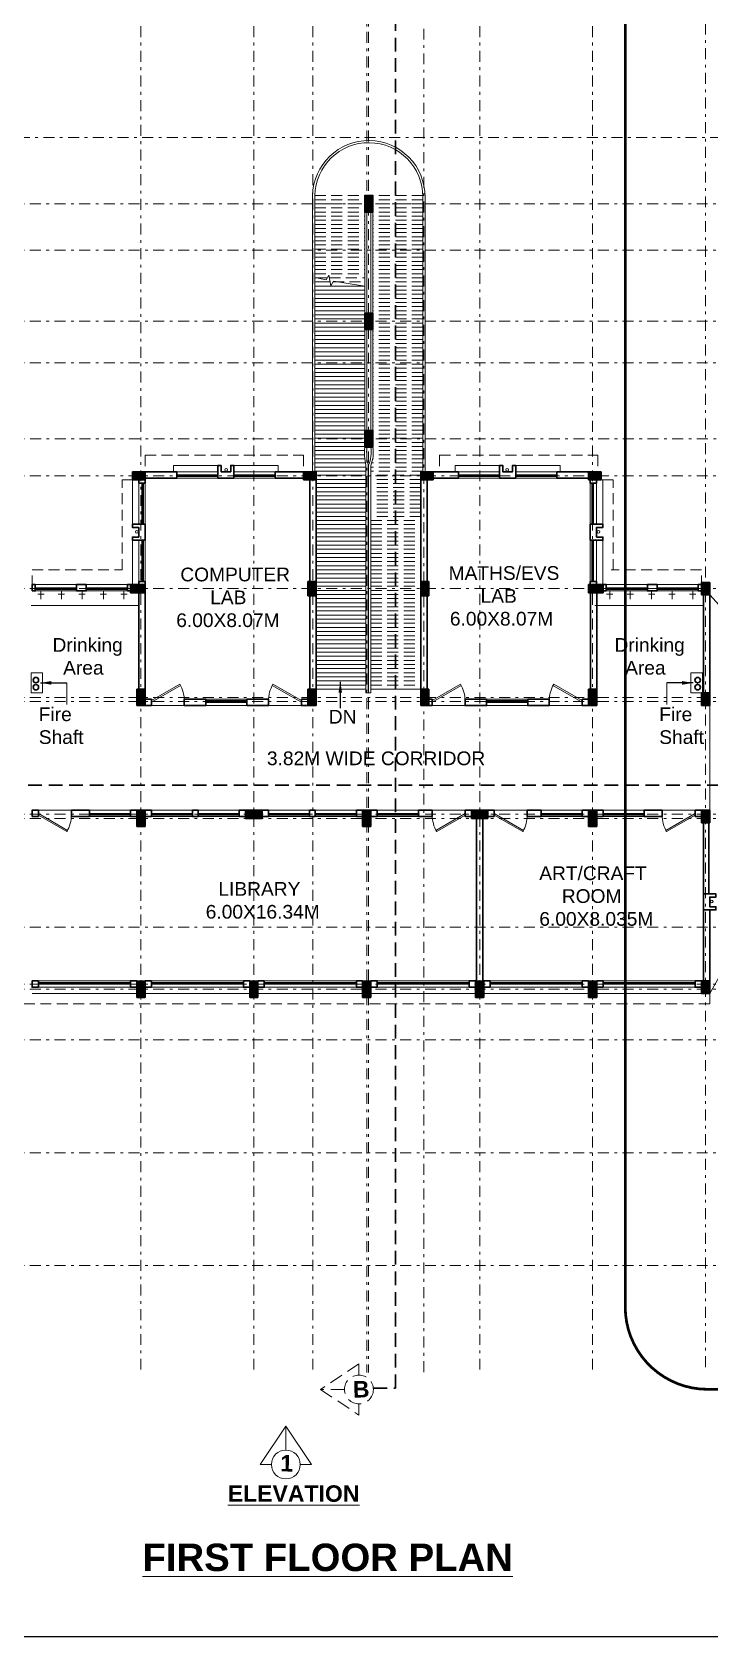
# Model space of a CAD drawing. Header units: millimetres. Extents: x 3614 to 12428, y -844 to 6844.
# Drawn here: x 5552.9 to 5577.6, y -352.7 to -294.2 of the extents above; entities that cross this region are included whole.
import ezdxf

# ---------------------------------------------------------------- set-up
doc = ezdxf.new("R2010")
doc.units = ezdxf.units.MM
doc.header["$LTSCALE"] = 40
doc.header["$MEASUREMENT"] = 0
for name, pattern in [('DASHDOT', [1, 0.5, -0.25, 0, -0.25]), ('DASHED', [0.75, 0.5, -0.25]), ('DASHED2', [0.375, 0.25, -0.125])]:
    doc.linetypes.add(name, pattern=pattern)
doc.layers.get('0').update_dxf_attribs({"linetype": 'CONTINUOUS', "lineweight": 20})
for name, color, linetype, lineweight in [('Beam', 254, 'CONTINUOUS', 25), ('CLL LEV.', 15, 'CONTINUOUS', 18), ('Column', 252, 'CONTINUOUS', 30), ('Column Hatch', 253, 'CONTINUOUS', 13), ('Dim', 220, 'CONTINUOUS', 15), ('Door', 54, 'CONTINUOUS', 18), ('EXPANSION JOINT', 248, 'CONTINUOUS', 20), ('Fixture', 44, 'CONTINUOUS', 15), ('GRID', 134, 'DASHDOT', 13), ('Hidden', 30, 'DASHED', 18), ('LINE', 22, 'CONTINUOUS', 13), ('Railing', 23, 'CONTINUOUS', 18), ('RAMP', 213, 'CONTINUOUS', 15), ('Section', 72, 'DASHED2', 30), ('Services', 1, 'DASHED', 30), ('TEXT', 7, 'CONTINUOUS', 20), ('Ventilator', 6, 'DASHED', 18), ('Wall', 7, 'CONTINUOUS', 30), ('Window', 150, 'CONTINUOUS', 15), ('Window-Wall', 7, 'CONTINUOUS', 18)]:
    doc.layers.add(name, color=color, linetype=linetype, lineweight=lineweight)
doc.styles.add('DIM', font='arial.ttf')
doc.styles.add('L120', font='simplex.shx', dxfattribs={"height": 1})
doc.styles.get("Standard").update_dxf_attribs({"font": 'txt.shx', "height": 0.03937})
doc.styles.add('Tabrej', font='GOTHIC.TTF')
doc.styles.add('Tabrej.', font='GOTHIC.TTF', dxfattribs={"height": 1})
doc.dimstyles.get("Standard").update_dxf_attribs({"dimtxt": 0.18, "dimasz": 0.18, "dimexe": 0.18, "dimexo": 0.0625, "dimgap": 0.09, "dimtad": 0, "dimtih": 1, "dimtoh": 1, "dimdec": 4, "dimzin": 0, "dimdsep": 46, "dimtxsty": 'Standard', "dimcen": 0.09, "dimadec": 0, "dimazin": 0, "dimtfac": 1, "dimtdec": 4, "dimtofl": 0, "dimtmove": 0, "dimatfit": 3, "dimfxl": 0, "dimtolj": 1, "dimtzin": 0, "dimarcsym": 0})

# ---------------------------------------------------------------- blocks, each defined once
blk = doc.blocks.new('VENT 2')
at = {"layer": 'Ventilator', "linetype": 'Continuous', "ltscale": 0.02}
for p, q in [((0, 0.182), (1.5, 0.182)), ((0, 0.152), (1.5, 0.152))]:
    blk.add_line(p, q, dxfattribs=at)
at = {"layer": 'Window-Wall'}
for p, q in [((0, 0.23), (1.5, 0.23)), ((0, 0), (0, 0.23)), ((0, 0.115), (1.5, 0.115)), ((1.5, 0), (0, 0)), ((1.5, 0.23), (1.5, 0))]:
    blk.add_line(p, q, dxfattribs=at)
blk = doc.blocks.new('*U18')
for p, q in [((0, 0), (0, -6)), ((40, 0), (40, -6))]:
    blk.add_line(p, q)
blk.add_lwpolyline([(0, 0), (34.6, 20), (35.5, 18.5), (0.9, -1.5)], close=True)
blk.add_arc((0, 0), 40, 0, 30)
blk = doc.blocks.new('DOOR1')
at = {"layer": 'Door'}
blk.add_line((0, 0), (1.2, 0), dxfattribs=at)
at = {"layer": 'Door', "xscale": 0.0300000000000013, "yscale": 0.0300000000000013, "zscale": 0.0300000000000013}
blk.add_blockref('*U18', (0, 0.18), dxfattribs=at)
blk = doc.blocks.new('windoe 3')
at = {"layer": 'CLL LEV.'}
blk.add_line((3.585, -0.23), (-0.23, -0.23), dxfattribs=at)
at = {"layer": 'Window'}
for p, q in [((3.355, 0.179), (0, 0.179)), ((3.355, 0.149), (0, 0.149))]:
    blk.add_line(p, q, dxfattribs=at)
at = {"layer": 'Window-Wall'}
blk.add_line((3.355, 0.115), (0, 0.115), dxfattribs=at)
at = {"layer": 'Window-Wall', "ltscale": 0.05}
blk.add_lwpolyline([(0, 0), (3.355, 0), (3.355, 0.23), (0, 0.23)], close=True, dxfattribs=at)
blk = doc.blocks.new('SHAFT2')
at = {"layer": 'Fixture'}
blk.add_circle((0.302, 0.307), 0.05, dxfattribs=at)
at = {"layer": 'Wall'}
blk.add_lwpolyline([(0, 0.585), (0.46, 0.585), (0.46, 0.47), (0.23, 0.47), (0.23, 0.115), (0.46, 0.115), (0.46, 0), (0, 0), (0, 0.585)], dxfattribs=at)
blk = doc.blocks.new('COLUMN 546')
at = {"layer": 'Column Hatch'}
h = blk.add_hatch(color=0, dxfattribs=at)
h.dxf.hatch_style = 1
h.paths.add_polyline_path([(0, 0), (0.3, 0), (0.3, 0.46), (0, 0.46)])
at = {"layer": 'Column'}
for p, q in [((0.3, 0.46), (0, 0.46)), ((0, 0.46), (0, 0)), ((0, 0), (0.3, 0)), ((0.3, 0), (0.3, 0.46))]:
    blk.add_line(p, q, dxfattribs=at)
blk = doc.blocks.new('WINDOW 1')
at = {"layer": 'CLL LEV.'}
for p, q in [((-0.115, -0.23), (-0.115, -0.46)), ((-0.115, -0.46), (1.615, -0.46)), ((1.615, -0.23), (1.615, -0.46))]:
    blk.add_line(p, q, dxfattribs=at)
at = {"layer": 'Window'}
for p, q in [((0, -0.051), (1.5, -0.051)), ((0, -0.081), (1.5, -0.081))]:
    blk.add_line(p, q, dxfattribs=at)
at = {"layer": 'Window-Wall'}
for p, q in [((0, 0), (1.5, 0)), ((0, -0.23), (0, 0)), ((1.5, 0), (1.5, -0.23)), ((0, -0.115), (1.5, -0.115)), ((1.5, -0.23), (0, -0.23))]:
    blk.add_line(p, q, dxfattribs=at)
blk = doc.blocks.new('colm 600')
at = {"layer": 'Column Hatch'}
h = blk.add_hatch(color=0, dxfattribs=at)
h.dxf.hatch_style = 1
h.paths.add_polyline_path([(5460.775, -628.796), (5460.475, -628.796), (5460.475, -629.396), (5460.775, -629.396)])
at = {"layer": 'Column'}
for p, q in [((5460.775, -628.796), (5460.475, -628.796)), ((5460.475, -628.796), (5460.475, -629.396)), ((5460.775, -629.396), (5460.775, -628.796)), ((5460.475, -629.396), (5460.775, -629.396))]:
    blk.add_line(p, q, dxfattribs=at)
blk = doc.blocks.new('COLM 530')
at = {"layer": 'Column Hatch'}
h = blk.add_hatch(color=0, dxfattribs=at)
h.dxf.hatch_style = 1
h.paths.add_polyline_path([(5443.518, -633.795), (5443.218, -633.795), (5443.218, -634.325), (5443.518, -634.325)])
at = {"layer": 'Column'}
for p, q in [((5443.518, -633.795), (5443.218, -633.795)), ((5443.218, -633.795), (5443.218, -634.325)), ((5443.518, -634.325), (5443.518, -633.795)), ((5443.218, -634.325), (5443.518, -634.325))]:
    blk.add_line(p, q, dxfattribs=at)
blk = doc.blocks.new('PROJ FNVJ')
at = {"layer": 'Hidden', "ltscale": 0.02}
for p, q in [((5461.628, -603.619), (5467.398, -603.619)), ((5461.628, -603.619), (5461.628, -604.221)), ((5467.398, -603.619), (5467.398, -604.221))]:
    blk.add_line(p, q, dxfattribs=at)
blk = doc.blocks.new('drt')
at = {"layer": 'TEXT', "ltscale": 0.05}
for p, q in [((44.942, -30.84), (45.881, -29.442)), ((45.881, -30.314), (45.881, -29.442)), ((45.881, -29.442), (46.819, -30.84)), ((44.942, -30.84), (45.355, -30.84)), ((46.407, -30.84), (46.819, -30.84))]:
    blk.add_line(p, q, dxfattribs=at)
blk.add_circle((45.881, -30.84), 0.526, dxfattribs=at)
at = {"layer": 'TEXT', "insert": (45.684, -30.492), "char_height": 0.6, "attachment_point": 1, "rotation": 359.4813, "style": 'Tabrej.'}
blk.add_mtext_dynamic_manual_height_columns('{\\fArial|b1|i0|c0|p34;1}', width=20.54056, gutter_width=5, heights=[0], dxfattribs=at)
at = {"layer": 'TEXT', "insert": (43.767, -31.598), "char_height": 0.6, "attachment_point": 1, "style": 'Tabrej.'}
blk.add_mtext_dynamic_manual_height_columns('{\\fArial|b1|i0|c0|p34;\\LELEVATION }', width=20.54056, gutter_width=5, heights=[0], dxfattribs=at)
blk = doc.blocks.new('BDHVBFH')
at = {"layer": 'Section', "color": 7, "linetype": 'ByBlock', "lineweight": 20, "ltscale": 0.05}
for p, q in [((5432.399, -574.787), (5431.461, -576.186)), ((5432.399, -575.66), (5432.399, -574.787)), ((5433.338, -576.186), (5432.399, -574.787)), ((5431.873, -576.186), (5431.461, -576.186)), ((5433.338, -576.186), (5432.925, -576.186))]:
    blk.add_line(p, q, dxfattribs=at)
blk.add_circle((5432.399, -576.186), 0.526, dxfattribs=at)
blk = doc.blocks.new('SECT BB')
at = {"layer": 'Section', "ltscale": 0.05}
for p, q in [((5469.946, -289.614), (5470.752, -289.614)), ((5470.752, -343.655), (5470.752, -289.614)), ((5469.946, -343.655), (5470.752, -343.655))]:
    blk.add_line(p, q, dxfattribs=at)
at = {"layer": 'Section', "rotation": 90}
for p in [(4893.237, -5721.963), (4893.237, -5776.106)]:
    blk.add_blockref('BDHVBFH', p, dxfattribs=at)
at = {"layer": 'Section', "char_height": 0.6, "attachment_point": 1, "rotation": 1.0017, "style": 'Tabrej'}
for insert in [(5469.197, -289.257), (5469.197, -343.405)]:
    blk.add_mtext_dynamic_manual_height_columns('{\\fArial|b1|i0|c0|p34;B}', width=20.54056, gutter_width=5, heights=[0], dxfattribs=dict(at, insert=insert))
blk = doc.blocks.new('SEC AA')
at = {"layer": 'Section', "ltscale": 0.05}
blk.add_line((5428.116, -321.664), (5509.295, -321.664), dxfattribs=at)
blk = doc.blocks.new('GRID TY6')
at = {"layer": 'GRID', "lineweight": 18, "ltscale": 0.02}
for p, q in [((5461.4778, -290.0307), (5461.4778, -340.9309)), ((5465.5928, -290.0307), (5465.5928, -340.9309)), ((5469.7078, -290.2417), (5469.7078, -340.9309)), ((5473.8228, -290.0307), (5473.8228, -340.9309)), ((5477.9378, -290.0307), (5477.9378, -340.9309)), ((5482.0528, -291.7377), (5482.0528, -340.9309)), ((5432.7255, -295.8856), (5508.2295, -295.8856)), ((5508.2295, -300.0006), (5432.7255, -300.0006)), ((5508.2295, -304.1156), (5432.7249, -304.1156)), ((5508.2295, -308.2306), (5432.7255, -308.2306)), ((5508.2295, -312.3456), (5432.7255, -312.3456)), ((5508.2295, -316.3106), (5433.2737, -316.3106)), ((5508.2295, -316.4606), (5433.2827, -316.4606)), ((5508.2295, -320.5756), (5433.2737, -320.5756)), ((5508.2295, -320.7256), (5433.2827, -320.7256)), ((5508.2295, -324.6906), (5432.7255, -324.6906)), ((5508.2295, -326.9556), (5433.2454, -326.9556)), ((5508.2295, -326.7706), (5433.2737, -326.7706)), ((5508.2295, -328.8056), (5432.7255, -328.8056)), ((5508.2295, -332.9206), (5432.7255, -332.9206)), ((5508.2295, -337.0356), (5432.7255, -337.0356))]:
    blk.add_line(p, q, dxfattribs=at)
at = {"layer": 'GRID', "color": 190, "lineweight": 18, "ltscale": 0.02}
for p, q in [((5467.7428, -290.0307), (5467.7428, -341.0225)), ((5469.7653, -290.2392), (5469.7653, -340.9309)), ((5471.7878, -290.1224), (5471.7878, -341.0225)), ((5508.2295, -298.3106), (5432.3268, -298.3106)), ((5508.2295, -302.5959), (5432.6614, -302.5959)), ((5508.2388, -306.8766), (5432.6783, -306.8766))]:
    blk.add_line(p, q, dxfattribs=at)

msp = doc.modelspace()

# ---------------------------------------------------------------- linework, layer by layer
at = {"layer": 'Beam', "ltscale": 0.05}
msp.add_lwpolyline([(5375.2505, -262.6934), (6008.3008, -262.6934), (6008.3008, -352.7314), (5375.2505, -352.7314)], close=True, dxfattribs=at)
at = {"layer": 'CLL LEV.'}
for p, q in [((5556.7718, -312.6191), (5556.5418, -312.6191)), ((5556.5418, -312.6191), (5556.5418, -314.3491)), ((5573.4575, -312.6191), (5573.6875, -312.6191)), ((5573.6875, -312.6191), (5573.6875, -314.3491))]:
    msp.add_line(p, q, dxfattribs=at)
at = {"layer": 'Dim'}
for p, q in [((5565.0068, -311.2641), (5565.0068, -311.2641)), ((5565.2268, -311.2641), (5565.2268, -311.2641)), ((5554.1526, -317.9359), (5554.1526, -318.7297)), ((5576.011, -317.9359), (5576.011, -318.7297))]:
    msp.add_line(p, q, dxfattribs=at)
at = {"layer": 'Dim', "color": 1, "linetype": 'DASHDOT', "ltscale": 0.05, "const_width": 0.1}
msp.add_lwpolyline([(5577.5003, -289.9782), (5604.5926, -289.9782, -0.4142136), (5607.5926, -292.9782), (5607.5926, -340.701, -0.4142136), (5604.5926, -343.701), (5577.5003, -343.701, -0.4142136), (5574.5003, -340.701), (5574.5003, -292.9782, -0.4142136)], format="xyb", close=True, dxfattribs=at)
at = {"layer": 'Dim', "linetype": 'Continuous'}
msp.add_lwpolyline([(5565.0068, -303.4641), (5563.8724, -303.2854), (5563.7728, -303.4579), (5563.7037, -303.0655), (5563.604, -303.238), (5563.1868, -303.1479)], dxfattribs=at)
at = {"layer": 'EXPANSION JOINT', "linetype": 'ByBlock', "ltscale": 0.05}
msp.add_line((5577.5768, -318.7641), (5577.5768, -322.5791), dxfattribs=at)
at = {"layer": 'Fixture', "linetype": 'ByBlock', "ltscale": 0.05}
for p, q in [((5553.3218, -314.7005), (5553.0918, -314.7005)), ((5553.2068, -314.5791), (5553.2068, -314.8791)), ((5554.0718, -314.7005), (5553.8418, -314.7005)), ((5553.9568, -314.5791), (5553.9568, -314.8791)), ((5554.8218, -314.7005), (5554.5918, -314.7005)), ((5554.7068, -314.5791), (5554.7068, -314.8791)), ((5555.5968, -314.7005), (5555.3668, -314.7005)), ((5555.4818, -314.5791), (5555.4818, -314.8791)), ((5556.3468, -314.7005), (5556.1168, -314.7005)), ((5556.2318, -314.5791), (5556.2318, -314.8791)), ((5573.8182, -314.7005), (5574.0482, -314.7005)), ((5573.9332, -314.5791), (5573.9332, -314.8791)), ((5574.5682, -314.7005), (5574.7982, -314.7005)), ((5574.6832, -314.5791), (5574.6832, -314.8791)), ((5575.3432, -314.7005), (5575.5732, -314.7005)), ((5575.4582, -314.5791), (5575.4582, -314.8791)), ((5576.0932, -314.7005), (5576.3232, -314.7005)), ((5576.2082, -314.5791), (5576.2082, -314.8791)), ((5576.8432, -314.7005), (5577.0732, -314.7005)), ((5576.9582, -314.5791), (5576.9582, -314.8791)), ((5556.7718, -315.1109), (5552.8518, -315.1109)), ((5573.3932, -315.1109), (5577.3132, -315.1109))]:
    msp.add_line(p, q, dxfattribs=at)
at = {"layer": 'Hidden', "ltscale": 0.02}
for p, q in [((5556.1718, -313.8191), (5556.1718, -310.5341)), ((5556.1718, -310.5341), (5556.7718, -310.5341)), ((5574.0575, -310.5341), (5573.4575, -310.5341)), ((5574.0575, -313.8191), (5574.0575, -310.5341)), ((5552.8882, -314.4191), (5552.8882, -313.8191)), ((5552.8882, -313.8191), (5556.1718, -313.8191)), ((5577.2754, -313.8191), (5573.9918, -313.8191)), ((5577.2754, -314.4191), (5577.2754, -313.8191)), ((5577.5768, -329.2691), (5577.5768, -329.6391)), ((5552.5868, -329.6391), (5577.5768, -329.6391))]:
    msp.add_line(p, q, dxfattribs=at)
at = {"layer": 'LINE', "linetype": 'ByBlock', "ltscale": 0.05}
for points in [[(5553.2684, -317.5677), (5552.8518, -317.5677), (5552.8518, -318.3041), (5553.2684, -318.3041)], [(5576.8952, -317.5677), (5577.3118, -317.5677), (5577.3118, -318.3041), (5576.8952, -318.3041)]]:
    msp.add_lwpolyline(points, close=True, dxfattribs=at)
at = {"layer": 'Railing'}
for p, q in [((5563.1068, -310.2341), (5563.1068, -300.1641)), ((5563.1868, -310.2341), (5563.1868, -300.1641)), ((5565.0068, -309.3341), (5565.0068, -300.1641)), ((5565.3068, -309.3341), (5565.3068, -300.1641)), ((5567.125, -310.2341), (5567.125, -300.2148)), ((5567.205, -310.2341), (5567.205, -300.1641)), ((5565.0868, -304.4491), (5565.0868, -300.7641)), ((5565.2268, -304.4491), (5565.2268, -300.7641)), ((5565.0868, -308.7341), (5565.0868, -305.0491)), ((5565.2268, -308.7341), (5565.2268, -305.0491)), ((5565.0518, -318.2988), (5565.0518, -310.0041)), ((5565.1318, -318.2118), (5565.1318, -309.9948)), ((5565.1486, -318.2118), (5565.1486, -309.9948)), ((5565.2286, -318.2988), (5565.2286, -310.0041)), ((5565.2286, -318.2988), (5565.0518, -318.2988)), ((5565.1486, -318.2118), (5565.1318, -318.2118))]:
    msp.add_line(p, q, dxfattribs=at)
for centre, radius, start, end in [((5565.1557, -300.2035), 2.0493, 359.669742, 178.854264), ((5565.1557, -300.2035), 1.9693, 359.669742, 178.854264), ((5567.0796, -309.5314), 2.0821, 174.562588, 193.122318), ((5567.0796, -309.5314), 2.0021, 174.562588, 193.383095), ((5563.9714, -309.522), 1.2686, 338.116829, 8.170341), ((5563.9965, -309.5208), 1.3235, 338.58127, 8.108817)]:
    msp.add_arc(centre, radius, start, end, dxfattribs=at)
at = {"layer": 'RAMP', "linetype": 'DASHED', "ltscale": 0.02}
for p, q in [((5563.1868, -300.1641), (5565.0068, -300.1641)), ((5567.1246, -300.1634), (5565.3064, -300.1634)), ((5563.1868, -300.3141), (5565.0068, -300.3141)), ((5563.1868, -300.4641), (5565.0068, -300.4641)), ((5563.1868, -300.6141), (5565.0068, -300.6141)), ((5563.1868, -300.7641), (5565.0068, -300.7641)), ((5567.1246, -300.3134), (5565.3064, -300.3134)), ((5567.1246, -300.4634), (5565.3064, -300.4634)), ((5567.1246, -300.6134), (5565.3064, -300.6134)), ((5567.1246, -300.7634), (5565.3064, -300.7634)), ((5563.1868, -300.9141), (5565.0068, -300.9141)), ((5563.1868, -301.0641), (5565.0068, -301.0641)), ((5563.1868, -301.2141), (5565.0068, -301.2141)), ((5563.1868, -301.3641), (5565.0068, -301.3641)), ((5567.1246, -300.9134), (5565.3064, -300.9134)), ((5567.1246, -301.0634), (5565.3064, -301.0634)), ((5567.1246, -301.2134), (5565.3064, -301.2134)), ((5567.1246, -301.3634), (5565.3064, -301.3634)), ((5563.1868, -301.5141), (5565.0068, -301.5141)), ((5563.1868, -301.6641), (5565.0068, -301.6641)), ((5563.1868, -301.8141), (5565.0068, -301.8141)), ((5563.1868, -301.9641), (5565.0068, -301.9641)), ((5567.1246, -301.5134), (5565.3064, -301.5134)), ((5567.1246, -301.6634), (5565.3064, -301.6634)), ((5567.1246, -301.8134), (5565.3064, -301.8134)), ((5567.1246, -301.9634), (5565.3064, -301.9634)), ((5563.1868, -302.1141), (5565.0068, -302.1141)), ((5563.1868, -302.2641), (5565.0068, -302.2641)), ((5563.1868, -302.4141), (5565.0068, -302.4141)), ((5563.1868, -302.5641), (5565.0068, -302.5641)), ((5567.1246, -302.1134), (5565.3064, -302.1134)), ((5567.1246, -302.2634), (5565.3064, -302.2634)), ((5567.1246, -302.4134), (5565.3064, -302.4134)), ((5567.1246, -302.5634), (5565.3064, -302.5634)), ((5563.1868, -302.7141), (5565.0068, -302.7141)), ((5563.1868, -302.8641), (5565.0068, -302.8641)), ((5563.1868, -303.0141), (5565.0068, -303.0141)), ((5563.721, -303.1641), (5565.0068, -303.1641)), ((5567.1246, -302.7134), (5565.3064, -302.7134)), ((5567.1246, -302.8634), (5565.3064, -302.8634)), ((5567.1246, -303.0134), (5565.3064, -303.0134)), ((5567.1246, -303.1634), (5565.3064, -303.1634)), ((5563.8558, -303.3141), (5565.0068, -303.3141)), ((5567.1246, -303.3134), (5565.3064, -303.3134)), ((5567.1246, -303.4634), (5565.3064, -303.4634)), ((5567.1246, -303.6134), (5565.3064, -303.6134)), ((5567.1246, -303.7634), (5565.3064, -303.7634)), ((5567.1246, -303.9134), (5565.3064, -303.9134)), ((5567.1246, -304.0634), (5565.3064, -304.0634)), ((5567.1246, -304.2134), (5565.3064, -304.2134)), ((5567.1246, -304.3634), (5565.3064, -304.3634)), ((5567.1246, -304.5134), (5565.3064, -304.5134)), ((5567.1246, -304.6634), (5565.3064, -304.6634)), ((5567.1246, -304.8134), (5565.3064, -304.8134)), ((5567.1246, -304.9634), (5565.3064, -304.9634)), ((5567.1246, -305.1134), (5565.3064, -305.1134)), ((5567.1246, -305.2634), (5565.3064, -305.2634)), ((5567.1246, -305.4134), (5565.3064, -305.4134)), ((5567.1246, -305.5634), (5565.3064, -305.5634)), ((5567.1246, -305.7134), (5565.3064, -305.7134)), ((5567.1246, -305.8634), (5565.3064, -305.8634)), ((5567.1246, -306.0134), (5565.3064, -306.0134)), ((5567.1246, -306.1634), (5565.3064, -306.1634)), ((5567.1246, -306.3134), (5565.3064, -306.3134)), ((5567.1246, -306.4634), (5565.3064, -306.4634)), ((5567.1246, -306.6134), (5565.3064, -306.6134)), ((5567.1246, -306.7634), (5565.3064, -306.7634)), ((5567.1246, -306.9134), (5565.3064, -306.9134)), ((5567.1246, -307.0634), (5565.3064, -307.0634)), ((5567.1246, -307.2134), (5565.3064, -307.2134)), ((5567.1246, -307.3634), (5565.3064, -307.3634)), ((5567.1246, -307.5134), (5565.3064, -307.5134)), ((5567.1246, -307.6634), (5565.3064, -307.6634)), ((5567.1246, -307.8134), (5565.3064, -307.8134)), ((5567.1246, -307.9634), (5565.3064, -307.9634)), ((5567.1246, -308.1134), (5565.3064, -308.1134)), ((5567.1246, -308.2634), (5565.3064, -308.2634)), ((5567.1246, -308.4134), (5565.3064, -308.4134)), ((5567.1246, -308.5634), (5565.3064, -308.5634)), ((5567.1246, -308.8634), (5565.3064, -308.8634)), ((5567.1246, -309.0134), (5565.3064, -309.0134)), ((5567.125, -308.7134), (5565.3068, -308.7134)), ((5567.1246, -309.1634), (5565.3064, -309.1634)), ((5567.1246, -309.3134), (5565.3064, -309.3134)), ((5567.1246, -309.4634), (5565.3064, -309.4634)), ((5567.1246, -309.6134), (5565.3064, -309.6134)), ((5567.125, -310.0641), (5565.2286, -310.0641)), ((5567.1246, -309.9161), (5565.2798, -309.9161)), ((5567.1246, -309.7634), (5565.3064, -309.7634)), ((5567.125, -310.2141), (5565.2286, -310.2141)), ((5567.0468, -310.3641), (5565.2286, -310.3641)), ((5567.0468, -310.5141), (5565.2286, -310.5141)), ((5567.0468, -310.6641), (5565.2286, -310.6641)), ((5567.0468, -310.8141), (5565.2286, -310.8141)), ((5567.0468, -310.9641), (5565.2286, -310.9641)), ((5567.0468, -311.1141), (5565.2286, -311.1141)), ((5567.0468, -311.2642), (5565.2286, -311.2642)), ((5567.0468, -311.4142), (5565.2286, -311.4142)), ((5567.0468, -311.8642), (5565.2286, -311.8642)), ((5567.0468, -311.5642), (5565.2341, -311.5642)), ((5567.0468, -311.7142), (5565.2379, -311.7142)), ((5565.2286, -312.0142), (5567.0468, -312.0142)), ((5565.2286, -312.1642), (5567.0468, -312.1642)), ((5565.2286, -312.3142), (5567.0468, -312.3142)), ((5565.2286, -312.4642), (5567.0468, -312.4642)), ((5565.2286, -312.6142), (5567.0468, -312.6142)), ((5565.2286, -312.7642), (5567.0468, -312.7642)), ((5565.2286, -312.9142), (5567.0468, -312.9142)), ((5565.2286, -313.0642), (5567.0468, -313.0642)), ((5565.2286, -313.2142), (5567.0468, -313.2142)), ((5565.2286, -313.3642), (5567.0468, -313.3642)), ((5565.2286, -313.5142), (5567.0468, -313.5142)), ((5565.2286, -313.6642), (5567.0468, -313.6642)), ((5565.2286, -313.8142), (5567.0468, -313.8142)), ((5565.2286, -313.9642), (5567.0468, -313.9642)), ((5565.2286, -314.1142), (5567.0468, -314.1142)), ((5565.2286, -314.2642), (5567.0468, -314.2642)), ((5565.2286, -314.4142), (5567.0468, -314.4142)), ((5565.2286, -314.5642), (5567.0468, -314.5642)), ((5565.2286, -314.7142), (5567.0468, -314.7142)), ((5565.2286, -314.8642), (5567.0468, -314.8642)), ((5565.2286, -315.0142), (5567.0468, -315.0142)), ((5565.2286, -315.1642), (5567.0468, -315.1642)), ((5565.2286, -315.3142), (5567.0468, -315.3142)), ((5565.2286, -315.4642), (5567.0468, -315.4642)), ((5565.2286, -315.6142), (5567.0468, -315.6142)), ((5565.2286, -315.7642), (5567.0468, -315.7642)), ((5565.2286, -315.9142), (5567.0468, -315.9142)), ((5565.2286, -316.0642), (5567.0468, -316.0642)), ((5565.2286, -316.2142), (5567.0468, -316.2142)), ((5565.2286, -316.3642), (5567.0468, -316.3642)), ((5565.2286, -316.5142), (5567.0468, -316.5142)), ((5565.2286, -316.6642), (5567.0468, -316.6642)), ((5565.2286, -316.8142), (5567.0468, -316.8142)), ((5565.2286, -316.9642), (5567.0468, -316.9642)), ((5565.2286, -317.1142), (5567.0468, -317.1142)), ((5565.2286, -317.2642), (5567.0468, -317.2642)), ((5565.2286, -317.4142), (5567.0468, -317.4142)), ((5565.2286, -317.5642), (5567.0468, -317.5642)), ((5565.2286, -317.7142), (5567.0468, -317.7142)), ((5565.2286, -317.8642), (5567.0468, -317.8642)), ((5565.2286, -318.0142), (5567.0468, -318.0142)), ((5567.0468, -318.1642), (5565.2286, -318.1642)), ((5565.2286, -318.1642), (5567.0468, -318.1642))]:
    msp.add_line(p, q, dxfattribs=at)
at = {"layer": 'RAMP'}
for p, q in [((5563.1868, -303.1641), (5563.6467, -303.1641)), ((5563.1868, -303.3141), (5563.7474, -303.3141)), ((5563.1868, -303.4641), (5565.0068, -303.4641)), ((5563.1868, -303.6141), (5565.0068, -303.6141)), ((5563.1868, -303.7641), (5565.0068, -303.7641)), ((5563.1868, -303.9141), (5565.0068, -303.9141)), ((5563.1868, -304.0641), (5565.0068, -304.0641)), ((5563.1868, -304.2141), (5565.0068, -304.2141)), ((5563.1868, -304.3641), (5565.0068, -304.3641)), ((5563.1868, -304.5141), (5565.0068, -304.5141)), ((5563.1868, -304.6641), (5565.0068, -304.6641)), ((5563.1868, -304.8141), (5565.0068, -304.8141)), ((5563.1868, -304.9641), (5565.0068, -304.9641)), ((5563.1868, -305.1141), (5565.0068, -305.1141)), ((5563.1868, -305.2641), (5565.0068, -305.2641)), ((5563.1868, -305.4141), (5565.0068, -305.4141)), ((5563.1868, -305.5641), (5565.0068, -305.5641)), ((5563.1868, -305.7141), (5565.0068, -305.7141)), ((5563.1868, -305.8641), (5565.0068, -305.8641)), ((5563.1868, -306.0141), (5565.0068, -306.0141)), ((5563.1868, -306.1641), (5565.0068, -306.1641)), ((5563.1868, -306.3141), (5565.0068, -306.3141)), ((5563.1868, -306.4641), (5565.0068, -306.4641)), ((5563.1868, -306.6141), (5565.0068, -306.6141)), ((5563.1868, -306.7641), (5565.0068, -306.7641)), ((5563.1868, -306.9141), (5565.0068, -306.9141)), ((5563.1868, -307.0641), (5565.0068, -307.0641)), ((5563.1868, -307.2141), (5565.0068, -307.2141)), ((5563.1868, -307.3641), (5565.0068, -307.3641)), ((5563.1868, -307.5141), (5565.0068, -307.5141)), ((5563.1868, -307.6641), (5565.0068, -307.6641)), ((5563.1868, -307.8141), (5565.0068, -307.8141)), ((5563.1868, -307.9641), (5565.0068, -307.9641)), ((5563.1868, -308.1141), (5565.0068, -308.1141)), ((5563.1868, -308.2641), (5565.0068, -308.2641)), ((5563.1868, -308.4141), (5565.0068, -308.4141)), ((5563.1868, -308.5641), (5565.0068, -308.5641)), ((5563.1868, -308.7141), (5565.0068, -308.7141)), ((5563.1868, -308.8641), (5565.0068, -308.8641)), ((5563.1868, -309.0141), (5565.0068, -309.0141)), ((5563.1868, -309.1641), (5565.0068, -309.1641)), ((5563.1868, -309.3141), (5565.0068, -309.3141)), ((5563.1868, -309.4641), (5565.0068, -309.4641)), ((5563.1868, -309.6141), (5565.0068, -309.6141)), ((5563.1868, -309.7641), (5565.0068, -309.7641)), ((5563.1868, -309.9141), (5565.0329, -309.9141)), ((5563.1868, -310.0641), (5565.0518, -310.0641)), ((5563.1868, -310.2141), (5565.0518, -310.2141)), ((5563.2318, -310.3641), (5565.0518, -310.3641)), ((5563.2318, -310.5141), (5565.0518, -310.5141)), ((5563.2318, -310.6641), (5565.0518, -310.6641)), ((5563.2318, -310.8141), (5565.0518, -310.8141)), ((5563.2318, -310.9641), (5565.0518, -310.9641)), ((5563.2318, -311.1141), (5565.0518, -311.1141)), ((5563.2318, -311.2641), (5565.0518, -311.2641)), ((5563.2318, -311.4141), (5565.0518, -311.4141)), ((5563.2318, -311.5641), (5565.0463, -311.5641)), ((5563.2318, -311.7141), (5565.0426, -311.7141)), ((5563.2318, -311.8641), (5565.0518, -311.8641)), ((5563.2318, -312.1641), (5565.0518, -312.1641)), ((5563.2318, -312.3141), (5565.0518, -312.3141)), ((5563.2318, -312.4641), (5565.0518, -312.4641)), ((5563.261, -312.0141), (5565.0518, -312.0141)), ((5563.2318, -312.6141), (5565.0518, -312.6141)), ((5563.2318, -312.7641), (5565.0518, -312.7641)), ((5563.2318, -312.9141), (5565.0518, -312.9141)), ((5563.2318, -313.0641), (5565.0518, -313.0641)), ((5563.2318, -313.2141), (5565.0518, -313.2141)), ((5563.2318, -313.3641), (5565.0518, -313.3641)), ((5563.2318, -313.5141), (5565.0518, -313.5141)), ((5563.2318, -313.6641), (5565.0518, -313.6641)), ((5563.2318, -313.8141), (5565.0518, -313.8141)), ((5563.2318, -313.9641), (5565.0518, -313.9641)), ((5563.2318, -314.1141), (5565.0518, -314.1141)), ((5563.2318, -314.2641), (5565.0518, -314.2641)), ((5563.2318, -314.4141), (5565.0518, -314.4141)), ((5563.2318, -314.5641), (5565.0518, -314.5641)), ((5563.2318, -314.7141), (5565.0518, -314.7141)), ((5563.2318, -314.8641), (5565.0518, -314.8641)), ((5563.2318, -315.0141), (5565.0518, -315.0141)), ((5563.2318, -315.1641), (5565.0518, -315.1641)), ((5563.2318, -315.3141), (5565.0518, -315.3141)), ((5563.2318, -315.4641), (5565.0518, -315.4641)), ((5563.2318, -315.6141), (5565.0518, -315.6141)), ((5563.2318, -315.7641), (5565.0518, -315.7641)), ((5563.2318, -315.9141), (5565.0518, -315.9141)), ((5563.2318, -316.0641), (5565.0518, -316.0641)), ((5563.2318, -316.2141), (5565.0518, -316.2141)), ((5563.2318, -316.3641), (5565.0518, -316.3641)), ((5563.2318, -316.5141), (5565.0518, -316.5141)), ((5563.2318, -316.6641), (5565.0518, -316.6641)), ((5563.2318, -316.8141), (5565.0518, -316.8141)), ((5563.2318, -316.9641), (5565.0518, -316.9641)), ((5563.2318, -317.1141), (5565.0518, -317.1141)), ((5563.2318, -317.2641), (5565.0518, -317.2641)), ((5563.2318, -317.4141), (5565.0518, -317.4141)), ((5563.2318, -317.5641), (5565.0518, -317.5641)), ((5563.2318, -317.7141), (5565.0518, -317.7141)), ((5563.2318, -317.8641), (5565.0518, -317.8641)), ((5563.2318, -318.0141), (5565.0518, -318.0141)), ((5563.2318, -318.1641), (5565.0518, -318.1641))]:
    msp.add_line(p, q, dxfattribs=at)
at = {"layer": 'Services', "linetype": 'ByBlock', "ltscale": 0.05}
for centre in [(5553.0252, -317.8339), (5577.1384, -317.8339), (5553.0252, -318.0941), (5577.1384, -318.0941)]:
    msp.add_circle(centre, 0.1, dxfattribs=at)
at = {"layer": 'Wall'}
for p, q in [((5563.0018, -310.5341), (5563.0018, -318.1641)), ((5563.2318, -310.5341), (5563.2318, -318.1641)), ((5567.0468, -310.5342), (5567.0468, -318.1642)), ((5567.2768, -310.5342), (5567.2768, -318.1642)), ((5577.3468, -323.0391), (5577.3468, -328.8091)), ((5577.5418, -323.0391), (5577.5418, -325.6316)), ((5577.5768, -326.2166), (5577.5768, -328.8091))]:
    msp.add_line(p, q, dxfattribs=at)
at = {"layer": 'Wall', "ltscale": 0.05}
for p, q in [((5556.7718, -314.6491), (5556.7718, -318.3041)), ((5557.0018, -314.6491), (5557.0018, -318.3041)), ((5573.2318, -314.6491), (5573.2318, -318.3041)), ((5573.4618, -314.6491), (5573.4618, -318.3041)), ((5563.2318, -318.3042), (5563.0018, -318.3042)), ((5567.0468, -318.3042), (5567.2768, -318.3042)), ((5569.0859, -328.8091), (5569.0859, -322.8791)), ((5569.3118, -328.8091), (5569.3118, -322.8791))]:
    msp.add_line(p, q, dxfattribs=at)
at = {"layer": 'Wall', "linetype": 'ByBlock', "ltscale": 0.05}
for p, q in [((5577.3468, -318.3841), (5577.3468, -314.6609)), ((5577.5768, -318.3041), (5577.5768, -314.6609))]:
    msp.add_line(p, q, dxfattribs=at)
at = {"layer": 'Wall'}
for points in [[(5556.7718, -310.5341), (5556.7718, -310.6491), (5557.0018, -310.6491), (5557.0018, -310.5341), (5556.7718, -310.5341)], [(5556.7718, -310.6491), (5556.7718, -310.5341), (5557.0018, -310.5341), (5557.0018, -310.6491), (5556.7718, -310.6491)], [(5557.0018, -310.2341), (5558.1554, -310.2341), (5558.1554, -310.4641), (5557.0018, -310.4641), (5557.0018, -310.2341)], [(5561.7404, -310.2341), (5562.7718, -310.2341), (5562.7718, -310.4641), (5561.7404, -310.4641), (5561.7404, -310.2341)], [(5568.4232, -310.2341), (5567.3918, -310.2341), (5567.3918, -310.4641), (5568.4232, -310.4641), (5568.4232, -310.2341)], [(5573.1618, -310.2341), (5572.0082, -310.2341), (5572.0082, -310.4641), (5573.1618, -310.4641), (5573.1618, -310.2341)], [(5573.4575, -310.5341), (5573.4575, -310.6491), (5573.2275, -310.6491), (5573.2275, -310.5341), (5573.4575, -310.5341)], [(5573.4575, -310.6491), (5573.4575, -310.5341), (5573.2275, -310.5341), (5573.2275, -310.6491), (5573.4575, -310.6491)], [(5556.7718, -314.2341), (5556.7718, -314.3491), (5557.0018, -314.3491), (5557.0018, -314.2341), (5556.7718, -314.2341)], [(5573.4575, -314.3491), (5573.4575, -314.2341), (5573.2275, -314.2341), (5573.2275, -314.3491), (5573.4575, -314.3491)], [(5552.8868, -314.5791), (5552.8868, -314.3491), (5553.0032, -314.3491), (5553.0032, -314.5791), (5552.8868, -314.5791)], [(5554.5032, -314.5791), (5554.5032, -314.3491), (5554.8568, -314.3491), (5554.8568, -314.5791), (5554.5032, -314.5791)], [(5556.3568, -314.5791), (5556.3568, -314.3491), (5556.4732, -314.3491), (5556.4732, -314.5791), (5556.3568, -314.5791)], [(5573.8082, -314.5791), (5573.8082, -314.3491), (5573.6918, -314.3491), (5573.6918, -314.5791), (5573.8082, -314.5791)], [(5575.6618, -314.5791), (5575.6618, -314.3491), (5575.3082, -314.3491), (5575.3082, -314.5791), (5575.6618, -314.5791)], [(5577.2782, -314.5791), (5577.2782, -314.3491), (5577.1618, -314.3491), (5577.1618, -314.5791), (5577.2782, -314.5791)], [(5557.0018, -318.5341), (5557.0018, -318.7641), (5557.2318, -318.7641), (5557.2318, -318.5341), (5557.0018, -318.5341)], [(5558.4318, -318.5341), (5558.4318, -318.7641), (5559.2141, -318.7641), (5559.2141, -318.5341), (5558.4318, -318.5341)], [(5561.5018, -318.5342), (5561.5018, -318.7642), (5560.7141, -318.7642), (5560.7141, -318.5342), (5561.5018, -318.5342)], [(5562.9318, -318.5342), (5562.9318, -318.7642), (5562.7018, -318.7642), (5562.7018, -318.5342), (5562.9318, -318.5342)], [(5567.2318, -318.5342), (5567.2318, -318.7642), (5567.4618, -318.7642), (5567.4618, -318.5342), (5567.2318, -318.5342)], [(5568.6618, -318.5342), (5568.6618, -318.7642), (5569.4496, -318.7642), (5569.4496, -318.5342), (5568.6618, -318.5342)], [(5571.7318, -318.5341), (5571.7318, -318.7641), (5570.9496, -318.7641), (5570.9496, -318.5341), (5571.7318, -318.5341)], [(5573.1618, -318.5341), (5573.1618, -318.7641), (5572.9318, -318.7641), (5572.9318, -318.5341), (5573.1618, -318.5341)], [(5552.8868, -322.8091), (5552.8868, -322.5791), (5553.1168, -322.5791), (5553.1168, -322.8091), (5552.8868, -322.8091)], [(5554.3168, -322.8091), (5554.3168, -322.5791), (5554.9718, -322.5791), (5554.9718, -322.8091), (5554.3168, -322.8091)], [(5556.4718, -322.8091), (5556.4718, -322.5791), (5556.7018, -322.5791), (5556.7018, -322.8091), (5556.4718, -322.8091)], [(5557.2318, -322.8091), (5557.2318, -322.5791), (5557.0018, -322.5791), (5557.0018, -322.8091), (5557.2318, -322.8091)], [(5558.7318, -322.8091), (5558.7318, -322.5791), (5558.9368, -322.5791), (5558.9368, -322.8091), (5558.7318, -322.8091)], [(5560.4368, -322.8091), (5560.4368, -322.5791), (5560.6668, -322.5791), (5560.6668, -322.8091), (5560.4368, -322.8091)], [(5561.4968, -322.8091), (5561.4968, -322.5791), (5561.2668, -322.5791), (5561.2668, -322.8091), (5561.4968, -322.8091)], [(5563.2018, -322.8091), (5563.2018, -322.5791), (5562.9968, -322.5791), (5562.9968, -322.8091), (5563.2018, -322.8091)], [(5564.7018, -322.8091), (5564.7018, -322.5791), (5564.9318, -322.5791), (5564.9318, -322.8091), (5564.7018, -322.8091)], [(5565.4618, -322.8091), (5565.4618, -322.5791), (5565.2318, -322.5791), (5565.2318, -322.8091), (5565.4618, -322.8091)], [(5567.4668, -322.8091), (5567.4668, -322.5791), (5566.9618, -322.5791), (5566.9618, -322.8091), (5567.4668, -322.8091)], [(5568.8968, -322.8091), (5568.8968, -322.5791), (5568.6668, -322.5791), (5568.6668, -322.8091), (5568.8968, -322.8091)], [(5569.7268, -322.8091), (5569.7268, -322.5791), (5569.4968, -322.5791), (5569.4968, -322.8091), (5569.7268, -322.8091)], [(5571.4318, -322.8091), (5571.4318, -322.5791), (5570.9268, -322.5791), (5570.9268, -322.8091), (5571.4318, -322.8091)], [(5573.1618, -322.8091), (5573.1618, -322.5791), (5572.9318, -322.5791), (5572.9318, -322.8091), (5573.1618, -322.8091)], [(5573.4618, -322.8091), (5573.4618, -322.5791), (5573.6918, -322.5791), (5573.6918, -322.8091), (5573.4618, -322.8091)], [(5575.1918, -322.8091), (5575.1918, -322.5791), (5575.8468, -322.5791), (5575.8468, -322.8091), (5575.1918, -322.8091)], [(5577.2768, -322.8091), (5577.2768, -322.5791), (5577.0468, -322.5791), (5577.0468, -322.8091), (5577.2768, -322.8091)], [(5553.1168, -329.0391), (5553.1168, -328.8091), (5552.8868, -328.8091), (5552.8868, -329.0391), (5553.1168, -329.0391)], [(5556.7018, -329.0391), (5556.7018, -328.8091), (5556.4718, -328.8091), (5556.4718, -329.0391), (5556.7018, -329.0391)], [(5557.0018, -329.0391), (5557.0018, -328.8091), (5557.2318, -328.8091), (5557.2318, -329.0391), (5557.0018, -329.0391)], [(5560.8168, -329.0391), (5560.8168, -328.8091), (5560.5868, -328.8091), (5560.5868, -329.0391), (5560.8168, -329.0391)], [(5561.1168, -329.0391), (5561.1168, -328.8091), (5561.3468, -328.8091), (5561.3468, -329.0391), (5561.1168, -329.0391)], [(5564.9318, -329.0391), (5564.9318, -328.8091), (5564.7018, -328.8091), (5564.7018, -329.0391), (5564.9318, -329.0391)], [(5565.2318, -329.0391), (5565.2318, -328.8091), (5565.4618, -328.8091), (5565.4618, -329.0391), (5565.2318, -329.0391)], [(5569.0468, -329.0391), (5569.0468, -328.8091), (5568.8168, -328.8091), (5568.8168, -329.0391), (5569.0468, -329.0391)], [(5569.3468, -329.0391), (5569.3468, -328.8091), (5569.5768, -328.8091), (5569.5768, -329.0391), (5569.3468, -329.0391)], [(5573.1618, -329.0391), (5573.1618, -328.8091), (5572.9318, -328.8091), (5572.9318, -329.0391), (5573.1618, -329.0391)], [(5573.4618, -329.0391), (5573.4618, -328.8091), (5573.6918, -328.8091), (5573.6918, -329.0391), (5573.4618, -329.0391)], [(5577.2768, -329.0391), (5577.2768, -328.8091), (5577.0468, -328.8091), (5577.0468, -329.0391), (5577.2768, -329.0391)]]:
    msp.add_lwpolyline(points, dxfattribs=at)
at = {"layer": 'Window-Wall'}
for p, q in [((5556.7718, -312.7341), (5557.0018, -312.7341)), ((5573.4575, -312.7341), (5573.2275, -312.7341)), ((5553.1168, -328.8091), (5553.1168, -329.0391)), ((5556.7018, -329.0391), (5556.7018, -328.8091))]:
    msp.add_line(p, q, dxfattribs=at)
at = {"layer": 'Window-Wall', "linetype": 'DASHED', "ltscale": 0.05}
for p, q in [((5577.5768, -314.7291), (5581.2318, -318.6841)), ((5577.5768, -329.2691), (5581.2318, -322.8791))]:
    msp.add_line(p, q, dxfattribs=at)

# ---------------------------------------------------------------- block references
for name, p in [('GRID TY6', (95.374, -2.1535)), ('COLM 530', (119.714, 319.5608)), ('COLM 530', (123.829, 319.5608)), ('colm 600', (96.2267, 310.6317)), ('colm 600', (102.4567, 310.6317)), ('colm 600', (106.5717, 310.6316)), ('colm 600', (96.2267, 306.2167)), ('colm 600', (104.4567, 306.2167)), ('colm 600', (112.6867, 306.2167)), ('colm 600', (96.2267, 299.9867)), ('colm 600', (100.3417, 299.9867)), ('colm 600', (104.4567, 299.9867)), ('colm 600', (108.5717, 299.9867)), ('colm 600', (112.6867, 299.9867))]:
    msp.add_blockref(name, p)
at = {"xscale": -1}
for p in [(11025.7819, 328.6317), (11025.7819, 324.3467), (11025.7819, 320.0617), (11033.9369, 310.6317)]:
    msp.add_blockref('colm 600', p, dxfattribs=at)
at = {"linetype": 'ByBlock', "extrusion": (0, 0, -1), "zscale": -1, "rotation": 89.99999999993977}
msp.add_blockref('SHAFT2', (-5559.6554, -310.4641), dxfattribs=at)
at = {"linetype": 'ByBlock', "extrusion": (0, 0, -1), "xscale": -1, "zscale": -1, "rotation": 270.0000000000603}
msp.add_blockref('SHAFT2', (-5570.5082, -310.4641), dxfattribs=at)
at = {"color": 7, "extrusion": (0, 0, -1), "xscale": -1, "zscale": -1, "rotation": 270}
for p in [(-5557.0018, -310.5341), (-5563.2318, -310.5341), (-5563.2318, -310.5341)]:
    msp.add_blockref('COLUMN 546', p, dxfattribs=at)
at = {"color": 7, "extrusion": (0, 0, -1), "zscale": -1}
for p, rotation in [((-5567.0468, -310.5341), 90.00000000000004), ((-5573.1618, -310.5341), 90.00000000000004), ((-5577.2768, -322.5791), 180), ((-5577.2768, -328.8091), 180)]:
    msp.add_blockref('COLUMN 546', p, dxfattribs=dict(at, rotation=rotation))
at = {"linetype": 'ByBlock', "extrusion": (0, 0, -1), "zscale": -1}
msp.add_blockref('SHAFT2', (-5557.0018, -312.7341), dxfattribs=at)
at = {"linetype": 'ByBlock', "extrusion": (0, 0, -1), "xscale": -1, "zscale": -1}
for p in [(-5573.2275, -312.7341), (-5577.3468, -326.2166)]:
    msp.add_blockref('SHAFT2', p, dxfattribs=at)
at = {"color": 7, "extrusion": (0, 0, -1), "zscale": -1}
for p in [(-5577.5768, -314.7291), (-5577.5768, -318.7641)]:
    msp.add_blockref('COLUMN 546', p, dxfattribs=at)
at = {"rotation": 270}
for name, p in [('COLM 530', (6190.7967, 5128.8687)), ('colm 600', (6190.0626, 5137.896)), ('colm 600', (6198.2926, 5137.896))]:
    msp.add_blockref(name, p, dxfattribs=at)
at = {"xscale": -1, "rotation": 90}
msp.add_blockref('COLM 530', (4939.367, 5128.8687), dxfattribs=at)
at = {"layer": 'CLL LEV.'}
for p, rotation in [((5559.6554, -310.4641), 180.0000000000602), ((5561.7404, -310.4641), 180.0000000000602), ((5557.0018, -310.6491), 269.9999999999999)]:
    msp.add_blockref('WINDOW 1', p, dxfattribs=dict(at, rotation=rotation))
at = {"layer": 'CLL LEV.', "xscale": -1}
for p, rotation in [((5568.4232, -310.4641), 180), ((5570.5082, -310.4641), 180), ((5573.2275, -310.6491), 90.00000000000004), ((5557.0018, -314.2341), 270.0000000000001), ((5573.2275, -312.7341), 90.00000000000004)]:
    msp.add_blockref('WINDOW 1', p, dxfattribs=dict(at, rotation=rotation))
at = {"layer": 'Hidden'}
for p in [(95.374, 293.9867), (106.109, 293.9867)]:
    msp.add_blockref('PROJ FNVJ', p, dxfattribs=at)
at = {"layer": 'Section'}
for name in ['SECT BB', 'SEC AA']:
    msp.add_blockref(name, (95.374, 0), dxfattribs=at)
at = {"layer": 'Wall'}
for name, p in [('drt', (5516.2502, -315.6044)), ('DOOR1', (5557.2318, -318.7641))]:
    msp.add_blockref(name, p, dxfattribs=at)
at = {"layer": 'Wall', "extrusion": (0, 0, -1), "xscale": -1, "zscale": -1, "rotation": 180}
for p in [(-5554.5032, -314.3491), (-5556.3568, -314.3491)]:
    msp.add_blockref('VENT 2', p, dxfattribs=at)
at = {"layer": 'Wall', "extrusion": (0, 0, -1), "zscale": -1, "rotation": 180}
for p in [(-5573.8082, -314.3491), (-5575.6618, -314.3491), (-5558.9368, -322.5791)]:
    msp.add_blockref('VENT 2', p, dxfattribs=at)
at = {"layer": 'Wall', "extrusion": (0, 0, -1), "zscale": -1}
for name, p in [('DOOR1', (-5562.7018, -318.7642)), ('VENT 2', (-5560.7141, -318.7641))]:
    msp.add_blockref(name, p, dxfattribs=at)
at = {"layer": 'Wall', "extrusion": (0, 0, -1), "xscale": -1, "zscale": -1}
for name, p in [('DOOR1', (-5567.4618, -318.7642)), ('VENT 2', (-5569.4496, -318.7641))]:
    msp.add_blockref(name, p, dxfattribs=at)
at = {"layer": 'Wall', "xscale": -1}
msp.add_blockref('DOOR1', (5572.9318, -318.7641), dxfattribs=at)
at = {"layer": 'Wall', "xscale": -1, "rotation": 180}
for name, p in [('DOOR1', (5553.1168, -322.5791)), ('VENT 2', (5554.9718, -322.5791)), ('VENT 2', (5563.2018, -322.5791)), ('DOOR1', (5569.7268, -322.5791)), ('VENT 2', (5573.6918, -322.5791))]:
    msp.add_blockref(name, p, dxfattribs=at)
at = {"layer": 'Wall', "rotation": 180}
for name, p in [('VENT 2', (5558.7318, -322.5791)), ('VENT 2', (5562.9968, -322.5791)), ('VENT 2', (5566.9618, -322.5791)), ('DOOR1', (5568.6668, -322.5791)), ('VENT 2', (5572.9318, -322.5791)), ('DOOR1', (5577.0468, -322.5791))]:
    msp.add_blockref(name, p, dxfattribs=at)
at = {"layer": 'Wall', "linetype": 'ByBlock'}
for p in [(5553.1168, -329.0391), (5557.2318, -329.0391), (5561.3468, -329.0391), (5565.4618, -329.0391), (5569.5768, -329.0391), (5573.6918, -329.0391)]:
    msp.add_blockref('windoe 3', p, dxfattribs=at)

# ---------------------------------------------------------------- texts
at = {"layer": 'TEXT', "attachment_point": 1, "style": 'DIM'}
for s, width, insert, char_height in [('\\pi0.28102;    MATHS/EVS\\P\\pi1.8335;  LAB\\P\\pi0.52113;   6.00X8.07M', 5.338294, (5567.0067, -313.6794), 0.5), ('\\pi0.14892;   COMPUTER\\P\\pi1.8181;LAB\\P\\pi0;   6.00X8.07M', 4.868108, (5557.5566, -313.733), 0.5), ('{\\fArial|b0|i0|c0|p34;Drinking\\P  Area}', 19.989683, (5553.6285, -316.3011), 0.5), ('{\\fArial|b0|i0|c0|p34;Drinking\\P  Area}', 19.989683, (5574.1084, -316.3011), 0.5), ('{\\fArial|b0|i0|c0|p34;Fire \\PShaft}', 19.989683, (5553.1294, -318.8301), 0.5), ('{\\fArial|b0|i0|c0|p34;DN}', 1.50962, (5563.698, -318.9202), 0.5), ('{\\fArial|b0|i0|c0|p34;Fire \\PShaft}', 19.989683, (5575.7399, -318.8301), 0.5), ('{\\fArial|b0|i0|c0|p34;3.82M WIDE CORRIDOR}', 19.989683, (5561.4429, -320.4375), 0.5), ('\\pi0.38443; ART/CRAFT\\P\\pi1.4015;ROOM\\P\\pi0;   6.00X8.035M', 4.868108, (5570.7876, -324.6275), 0.5), ('\\pi2.3289;  LIBRARY\\P\\pi1.6725;   6.00X16.34M', 8.029465, (5556.9579, -325.2016), 0.5), ('{\\fArial|b1|i0|c0|p34;\\LFIRST FLOOR PLAN}', 20.540561, (5556.9062, -349.3299), 1)]:
    msp.add_mtext_dynamic_manual_height_columns(s, width=width, gutter_width=5, heights=[0], dxfattribs=dict(at, insert=insert, char_height=char_height))

# ---------------------------------------------------------------- leaders
at = {"layer": 'TEXT'}
for points in [[(5553.1894, -317.9359), (5554.1526, -317.9359)], [(5564.1165, -317.8967), (5564.1165, -318.8599)], [(5576.9742, -317.9359), (5576.011, -317.9359)]]:
    msp.add_leader(points, dimstyle='Standard', override={"dimscale": 40, "dimasz": 0.01, "dimgap": 0.09, "dimtad": 0, "dimpost": "'", "dimtxsty": 'L120', "dimarcsym": 1}, dxfattribs=at)

doc.saveas('drawing.dxf')
